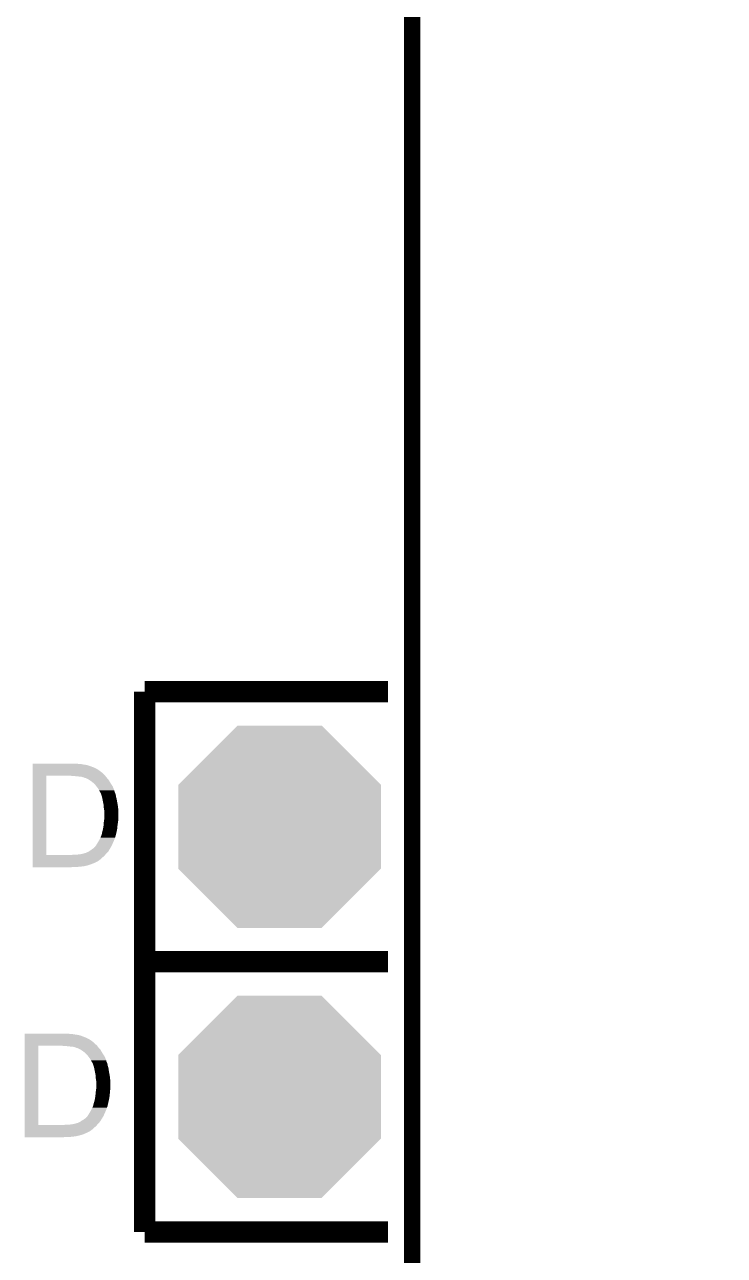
# Model space of a CAD drawing. Extents: x -4.2 to 27.1, y -3.9 to 55.1.
# Drawn here: x 20.49 to 27.07, y 25.94 to 37.52 of the extents above; entities that cross this region are included whole.
import ezdxf

# ---------------------------------------------------------------- set-up
doc = ezdxf.new("R2010")
doc.units = 0
doc.layers.get('0').update_dxf_attribs({"linetype": 'CONTINUOUS'})
for name, color, linetype in [('MCP2517FD_CLICK_GKO', 5, 'CONTINUOUS'), ('MCP2517FD_CLICK_GTO', 14, 'CONTINUOUS'), ('MCP2517FD_CLICK_GTS', 12, 'CONTINUOUS')]:
    doc.layers.add(name, color=color, linetype=linetype)

# ---------------------------------------------------------------- blocks, each defined once
blk = doc.blocks.new('OCTAGON_64')
for points in [[(-0.9525, 0.394538), (-0.394538, 0.9525), (0.9525, 0.394538), (0.394538, 0.9525)], [(-0.9525, -0.394538), (-0.9525, 0.394538), (0.9525, -0.394538), (0.9525, 0.394538)], [(-0.394538, -0.9525), (-0.9525, -0.394538), (0.394538, -0.9525), (0.9525, -0.394538)]]:
    blk.add_solid(points)

msp = doc.modelspace()

# ---------------------------------------------------------------- linework, layer by layer
at = {"layer": 'MCP2517FD_CLICK_GKO', "const_width": 0.1524}
msp.add_lwpolyline([(24.13, -1.27), (24.13, 37.719), (26.99004, 40.57904), (26.99004, 53.34)], dxfattribs=at)
at = {"layer": 'MCP2517FD_CLICK_GTO', "const_width": 0.20066}
for points in [[(21.61286, 31.242), (23.9014, 31.242)], [(21.61286, 28.702), (21.61286, 31.242)], [(21.61286, 28.702), (23.9014, 28.702)], [(21.61286, 26.162), (21.61286, 28.702)], [(21.61286, 26.162), (23.9014, 26.162)]]:
    msp.add_lwpolyline(points, dxfattribs=at)
at = {"layer": 'MCP2517FD_CLICK_GTO'}
for points in [[(20.56132, 30.56382), (20.561322, 30.56636), (20.99056, 30.56382), (20.96008, 30.56636)], [(20.56132, 30.56128), (20.56132, 30.56382), (21.0185, 30.56128), (20.99056, 30.56382)], [(20.561302, 29.707862), (20.561318, 30.45206), (20.69084, 29.707862), (20.690862, 30.45206)], [(20.561318, 30.46984), (20.56132, 30.482538), (21.22424, 30.46984), (21.21154, 30.482538)], [(20.561318, 30.457138), (20.561318, 30.46984), (21.239482, 30.457138), (21.22424, 30.46984)], [(20.561318, 30.45206), (20.561318, 30.457138), (21.243292, 30.45206), (21.239482, 30.457138)], [(20.56132, 30.5562), (20.56132, 30.56128), (21.046438, 30.5562), (21.0185, 30.56128)], [(20.56132, 30.55366), (20.56132, 30.5562), (21.069302, 30.55366), (21.046438, 30.5562)], [(20.56132, 30.553654), (20.56132, 30.55366), (21.071846, 30.553654), (21.069302, 30.55366)], [(20.56132, 30.55112), (20.56132, 30.553654), (21.074386, 30.55112), (21.071846, 30.553654)], [(20.56132, 30.551118), (20.56132, 30.55112), (21.079464, 30.551118), (21.074386, 30.55112)], [(20.56132, 30.54858), (20.56132, 30.551118), (21.084542, 30.54858), (21.079464, 30.551118)], [(20.56132, 30.5435), (20.56132, 30.54858), (21.09978, 30.5435), (21.084542, 30.54858)], [(20.56132, 30.52826), (20.56132, 30.5435), (21.14042, 30.52826), (21.09978, 30.5435)], [(20.56132, 30.515558), (20.56132, 30.52826), (21.165822, 30.515558), (21.14042, 30.52826)], [(20.56132, 30.50032), (20.56132, 30.515558), (21.18868, 30.50032), (21.165822, 30.515558)], [(20.56132, 30.482538), (20.56132, 30.50032), (21.21154, 30.482538), (21.18868, 30.50032)], [(20.934682, 30.44952), (20.916898, 30.45206), (21.245196, 30.44952), (21.243292, 30.45206)], [(20.97024, 30.44698), (20.95246, 30.44952), (21.247102, 30.44698), (21.245196, 30.44952)], [(20.99818, 30.44444), (20.97024, 30.44698), (21.249006, 30.44444), (21.247102, 30.44698)], [(21.021042, 30.4419), (20.99818, 30.44444), (21.250912, 30.4419), (21.249006, 30.44444)], [(21.038822, 30.43682), (21.021042, 30.4419), (21.25472, 30.43682), (21.250912, 30.4419)], [(21.051524, 30.43174), (21.038822, 30.43682), (21.259236, 30.43174), (21.25472, 30.43682)], [(21.059146, 30.431734), (21.051524, 30.43174), (21.259242, 30.431734), (21.259236, 30.43174)], [(21.061684, 30.429198), (21.059146, 30.431734), (21.261496, 30.429198), (21.259242, 30.431734)], [(21.087082, 30.416498), (21.061684, 30.429198), (21.272786, 30.416498), (21.261496, 30.429198)], [(21.090894, 30.413958), (21.087082, 30.416498), (21.275042, 30.413958), (21.272786, 30.416498)], [(21.10994, 30.40126), (21.090894, 30.413958), (21.282448, 30.40126), (21.275042, 30.413958)], [(21.132798, 30.38348), (21.10994, 30.40126), (21.292818, 30.38348), (21.282448, 30.40126)], [(21.1328, 30.383478), (21.132798, 30.38348), (21.29282, 30.383478), (21.292818, 30.38348)], [(21.15058, 30.3657), (21.1328, 30.383478), (21.304674, 30.3657), (21.29282, 30.383478)], [(21.159652, 30.353), (21.15058, 30.3657), (21.31314, 30.353), (21.304674, 30.3657)], [(21.16328, 30.34792), (21.159652, 30.353), (21.315172, 30.34792), (21.31314, 30.353)], [(21.175982, 30.332676), (21.16328, 30.34792), (21.32127, 30.332676), (21.315172, 30.34792)], [(21.178522, 30.3276), (21.175982, 30.332676), (21.3233, 30.3276), (21.32127, 30.332676)], [(21.181062, 30.325056), (21.178522, 30.3276), (21.324318, 30.325056), (21.3233, 30.3276)], [(21.186144, 30.314896), (21.181062, 30.325056), (21.32838, 30.314896), (21.324318, 30.325056)], [(21.187412, 30.312358), (21.186144, 30.314896), (21.328382, 30.312358), (21.32838, 30.314896)], [(21.19122, 30.304742), (21.187412, 30.312358), (21.330922, 30.304742), (21.328382, 30.312358)], [(21.195576, 30.29712), (21.19122, 30.304742), (21.33346, 30.29712), (21.330922, 30.304742)], [(21.20138, 30.286958), (21.195576, 30.29712), (21.338542, 30.286958), (21.33346, 30.29712)], [(21.204766, 30.2768), (21.20138, 30.286958), (21.34108, 30.2768), (21.338542, 30.286958)], [(21.209, 30.2641), (21.204766, 30.2768), (21.34362, 30.2641), (21.34108, 30.2768)], [(21.21408, 30.248858), (21.209, 30.2641), (21.346162, 30.248858), (21.34362, 30.2641)], [(21.217128, 30.233618), (21.21408, 30.248858), (21.35124, 30.233618), (21.346162, 30.248858)], [(21.221192, 30.213302), (21.217128, 30.233618), (21.35378, 30.213302), (21.35124, 30.233618)], [(21.228812, 30.1752), (21.221192, 30.213302), (21.3614, 30.1752), (21.35378, 30.213302)], [(21.22932, 30.172658), (21.228812, 30.1752), (21.3617, 30.172658), (21.3614, 30.1752)], [(21.22932, 30.15488), (21.22932, 30.172658), (21.363792, 30.15488), (21.3617, 30.172658)], [(21.23186, 30.137102), (21.22932, 30.15488), (21.365882, 30.137102), (21.363792, 30.15488)], [(21.232878, 30.132018), (21.23186, 30.137102), (21.36648, 30.132018), (21.365882, 30.137102)], [(21.2344, 30.124398), (21.232878, 30.132018), (21.36648, 30.124398), (21.36648, 30.132018)], [(21.2344, 30.04566), (21.2344, 30.124398), (21.36648, 30.04566), (21.36648, 30.124398)], [(21.22678, 29.977078), (21.227366, 29.984702), (21.358224, 29.977078), (21.35886, 29.984702)], [(21.227366, 29.984702), (21.22932, 30.0101), (21.35886, 29.984702), (21.362766, 30.0101)], [(21.22932, 30.0101), (21.230408, 30.01772), (21.362766, 30.0101), (21.36394, 30.01772)], [(21.230408, 30.01772), (21.234036, 30.04312), (21.36394, 30.01772), (21.36648, 30.04312)], [(21.234036, 30.04312), (21.2344, 30.04566), (21.36648, 30.04312), (21.36648, 30.04566)], [(21.19122, 29.855162), (21.19884, 29.8704), (21.33092, 29.855162), (21.335998, 29.8704)], [(21.19884, 29.8704), (21.201886, 29.878018), (21.335998, 29.8704), (21.338538, 29.878018)], [(21.201886, 29.878018), (21.2029, 29.880554), (21.338538, 29.878018), (21.33854, 29.880554)], [(21.2029, 29.880554), (21.203916, 29.883094), (21.33854, 29.880554), (21.341074, 29.883094)], [(21.203916, 29.883094), (21.204934, 29.885638), (21.341074, 29.883094), (21.34108, 29.885638)], [(21.204934, 29.885638), (21.208998, 29.895796), (21.34108, 29.885638), (21.343424, 29.895796)], [(21.208998, 29.895796), (21.209, 29.900876), (21.343424, 29.895796), (21.344596, 29.900876)], [(21.209, 29.900876), (21.211538, 29.905956), (21.344596, 29.900876), (21.345768, 29.905956)], [(21.211538, 29.905956), (21.21154, 29.911036), (21.345768, 29.905956), (21.34694, 29.911036)], [(21.21154, 29.911036), (21.214078, 29.91866), (21.34694, 29.911036), (21.3487, 29.91866)], [(21.214078, 29.91866), (21.21408, 29.918662), (21.3487, 29.91866), (21.3487, 29.918662)], [(21.21408, 29.918662), (21.2217, 29.94914), (21.3487, 29.918662), (21.35523, 29.94914)], [(21.2217, 29.94914), (21.222622, 29.954218), (21.35523, 29.94914), (21.35632, 29.954218)], [(21.222622, 29.954218), (21.22678, 29.977078), (21.35632, 29.954218), (21.358224, 29.977078)], [(21.094702, 29.7434), (21.10994, 29.75356), (21.275038, 29.7434), (21.280682, 29.75356)], [(21.10994, 29.75356), (21.12264, 29.76372), (21.280682, 29.75356), (21.286328, 29.76372)], [(21.12264, 29.76372), (21.126448, 29.76626), (21.286328, 29.76372), (21.28774, 29.76626)], [(21.126448, 29.76626), (21.137872, 29.773876), (21.28774, 29.76626), (21.292308, 29.773876)], [(21.137872, 29.773876), (21.13788, 29.77641), (21.292308, 29.773876), (21.29383, 29.77641)], [(21.13788, 29.77641), (21.145498, 29.781498), (21.29383, 29.77641), (21.296882, 29.781498)], [(21.145498, 29.781498), (21.15312, 29.79166), (21.296882, 29.781498), (21.30298, 29.79166)], [(21.15312, 29.79166), (21.16328, 29.8069), (21.30298, 29.79166), (21.309752, 29.8069)], [(21.16328, 29.8069), (21.17344, 29.82468), (21.309752, 29.8069), (21.317654, 29.82468)], [(21.17344, 29.82468), (21.181376, 29.83738), (21.317654, 29.82468), (21.3233, 29.83738)], [(21.181376, 29.83738), (21.18614, 29.845002), (21.3233, 29.83738), (21.326566, 29.845002)], [(21.18614, 29.845002), (21.19122, 29.855162), (21.326566, 29.845002), (21.33092, 29.855162)], [(20.5613, 29.66974), (20.561302, 29.684982), (21.20392, 29.66974), (21.219162, 29.684982)], [(20.5613, 29.657038), (20.5613, 29.66974), (21.186138, 29.657038), (21.20392, 29.66974)], [(20.5613, 29.6545), (20.5613, 29.657038), (21.1836, 29.6545), (21.186138, 29.657038)], [(20.5613, 29.64942), (20.5613, 29.6545), (21.175978, 29.64942), (21.1836, 29.6545)], [(20.5613, 29.64434), (20.5613, 29.64942), (21.165822, 29.64434), (21.175978, 29.64942)], [(20.5613, 29.63672), (20.5613, 29.64434), (21.153118, 29.63672), (21.165822, 29.64434)], [(20.5613, 29.6291), (20.5613, 29.63672), (21.13534, 29.6291), (21.153118, 29.63672)], [(20.561302, 29.70784), (20.561302, 29.707862), (20.932138, 29.70784), (20.69084, 29.707862)], [(20.561302, 29.697678), (20.561302, 29.70784), (21.234398, 29.697678), (21.242866, 29.70784)], [(20.561302, 29.684982), (20.561302, 29.697678), (21.219162, 29.684982), (21.234398, 29.697678)], [(20.932138, 29.70784), (20.95246, 29.71038), (21.242866, 29.70784), (21.244982, 29.71038)], [(20.977862, 29.71038), (21.003262, 29.71292), (21.244982, 29.71038), (21.2471, 29.71292)], [(21.003262, 29.71292), (21.02866, 29.718), (21.2471, 29.71292), (21.252178, 29.718)], [(21.02866, 29.718), (21.048974, 29.723078), (21.252178, 29.718), (21.257256, 29.723078)], [(21.048974, 29.723078), (21.051514, 29.725614), (21.257256, 29.723078), (21.259792, 29.725614)], [(21.051514, 29.725614), (21.059136, 29.72562), (21.259792, 29.725614), (21.259798, 29.72562)], [(21.059136, 29.72562), (21.0693, 29.7307), (21.259798, 29.72562), (21.263608, 29.7307)], [(21.0693, 29.7307), (21.081996, 29.735778), (21.263608, 29.7307), (21.26742, 29.735778)], [(21.081996, 29.735778), (21.082002, 29.73578), (21.26742, 29.735778), (21.26742, 29.73578)], [(21.082002, 29.73578), (21.094702, 29.7434), (21.26742, 29.73578), (21.275038, 29.7434)], [(20.5613, 29.61386), (20.5613, 29.6291), (21.094702, 29.61386), (21.13534, 29.6291)], [(20.5613, 29.60624), (20.5613, 29.61386), (21.069298, 29.60624), (21.094702, 29.61386)], [(20.5613, 29.606238), (20.5613, 29.60624), (21.061676, 29.606238), (21.069298, 29.60624)], [(20.5613, 29.6037), (20.5613, 29.606238), (21.056598, 29.6037), (21.061676, 29.606238)], [(20.5613, 29.60116), (20.5613, 29.6037), (21.0439, 29.60116), (21.056598, 29.6037)], [(20.5613, 29.59862), (20.5613, 29.60116), (21.02358, 29.59862), (21.0439, 29.60116)], [(20.5613, 29.59608), (20.5613, 29.59862), (21.00072, 29.59608), (21.02358, 29.59862)], [(20.5613, 29.59354), (20.5613, 29.59608), (20.972782, 29.59354), (21.00072, 29.59608)], [(20.5613, 29.591022), (20.5613, 29.59354), (20.912106, 29.591022), (20.94484, 29.59354)], [(20.911822, 29.591), (20.5613, 29.591022), (20.911822, 29.591), (20.912106, 29.591022)], [(20.48512, 28.02382), (20.485122, 28.02636), (20.91436, 28.02382), (20.88388, 28.02636)], [(20.48512, 28.02128), (20.48512, 28.02382), (20.9423, 28.02128), (20.91436, 28.02382)], [(20.48512, 28.0162), (20.48512, 28.02128), (20.970238, 28.0162), (20.9423, 28.02128)], [(20.48512, 28.01366), (20.48512, 28.0162), (20.993102, 28.01366), (20.970238, 28.0162)], [(20.485102, 27.167862), (20.485118, 27.91206), (20.61464, 27.167862), (20.614662, 27.91206)], [(20.485118, 27.92984), (20.48512, 27.942538), (21.14804, 27.92984), (21.13534, 27.942538)], [(20.485118, 27.917138), (20.485118, 27.92984), (21.163282, 27.917138), (21.14804, 27.92984)], [(20.485118, 27.91206), (20.485118, 27.917138), (21.167092, 27.91206), (21.163282, 27.917138)], [(20.48512, 28.013654), (20.48512, 28.01366), (20.995646, 28.013654), (20.993102, 28.01366)], [(20.48512, 28.01112), (20.48512, 28.013654), (20.998186, 28.01112), (20.995646, 28.013654)], [(20.48512, 28.011118), (20.48512, 28.01112), (21.003264, 28.011118), (20.998186, 28.01112)], [(20.48512, 28.00858), (20.48512, 28.011118), (21.008342, 28.00858), (21.003264, 28.011118)], [(20.48512, 28.0035), (20.48512, 28.00858), (21.02358, 28.0035), (21.008342, 28.00858)], [(20.48512, 27.98826), (20.48512, 28.0035), (21.06422, 27.98826), (21.02358, 28.0035)], [(20.48512, 27.975558), (20.48512, 27.98826), (21.089622, 27.975558), (21.06422, 27.98826)], [(20.48512, 27.96032), (20.48512, 27.975558), (21.11248, 27.96032), (21.089622, 27.975558)], [(20.48512, 27.942538), (20.48512, 27.96032), (21.13534, 27.942538), (21.11248, 27.96032)], [(20.858482, 27.90952), (20.840698, 27.91206), (21.168996, 27.90952), (21.167092, 27.91206)], [(20.89404, 27.90698), (20.87626, 27.90952), (21.170902, 27.90698), (21.168996, 27.90952)], [(20.92198, 27.90444), (20.89404, 27.90698), (21.172806, 27.90444), (21.170902, 27.90698)], [(20.944842, 27.9019), (20.92198, 27.90444), (21.174712, 27.9019), (21.172806, 27.90444)], [(20.962622, 27.89682), (20.944842, 27.9019), (21.17852, 27.89682), (21.174712, 27.9019)], [(20.975324, 27.89174), (20.962622, 27.89682), (21.183036, 27.89174), (21.17852, 27.89682)], [(20.982946, 27.891734), (20.975324, 27.89174), (21.183042, 27.891734), (21.183036, 27.89174)], [(20.985484, 27.889198), (20.982946, 27.891734), (21.185296, 27.889198), (21.183042, 27.891734)], [(21.010882, 27.876498), (20.985484, 27.889198), (21.196586, 27.876498), (21.185296, 27.889198)], [(21.014694, 27.873958), (21.010882, 27.876498), (21.198842, 27.873958), (21.196586, 27.876498)], [(21.03374, 27.86126), (21.014694, 27.873958), (21.206248, 27.86126), (21.198842, 27.873958)], [(21.056598, 27.84348), (21.03374, 27.86126), (21.216618, 27.84348), (21.206248, 27.86126)], [(21.0566, 27.843478), (21.056598, 27.84348), (21.21662, 27.843478), (21.216618, 27.84348)], [(21.07438, 27.8257), (21.0566, 27.843478), (21.228474, 27.8257), (21.21662, 27.843478)], [(21.083452, 27.813), (21.07438, 27.8257), (21.23694, 27.813), (21.228474, 27.8257)], [(21.08708, 27.80792), (21.083452, 27.813), (21.238972, 27.80792), (21.23694, 27.813)], [(21.099782, 27.792676), (21.08708, 27.80792), (21.24507, 27.792676), (21.238972, 27.80792)], [(21.102322, 27.7876), (21.099782, 27.792676), (21.2471, 27.7876), (21.24507, 27.792676)], [(21.104862, 27.785056), (21.102322, 27.7876), (21.248118, 27.785056), (21.2471, 27.7876)], [(21.109944, 27.774896), (21.104862, 27.785056), (21.25218, 27.774896), (21.248118, 27.785056)], [(21.111212, 27.772358), (21.109944, 27.774896), (21.252182, 27.772358), (21.25218, 27.774896)], [(21.11502, 27.764742), (21.111212, 27.772358), (21.254722, 27.764742), (21.252182, 27.772358)], [(21.119376, 27.75712), (21.11502, 27.764742), (21.25726, 27.75712), (21.254722, 27.764742)], [(21.12518, 27.746958), (21.119376, 27.75712), (21.262342, 27.746958), (21.25726, 27.75712)], [(21.128566, 27.7368), (21.12518, 27.746958), (21.26488, 27.7368), (21.262342, 27.746958)], [(21.1328, 27.7241), (21.128566, 27.7368), (21.267422, 27.7241), (21.26488, 27.7368)], [(21.13788, 27.70886), (21.1328, 27.7241), (21.2725, 27.70886), (21.267422, 27.7241)], [(21.13788, 27.708858), (21.13788, 27.70886), (21.272502, 27.708858), (21.2725, 27.70886)], [(21.140928, 27.69362), (21.13788, 27.708858), (21.27504, 27.69362), (21.272502, 27.708858)], [(21.144992, 27.673302), (21.140928, 27.69362), (21.27758, 27.673302), (21.27504, 27.69362)], [(21.152612, 27.6352), (21.144992, 27.673302), (21.2852, 27.6352), (21.27758, 27.673302)], [(21.15312, 27.632658), (21.152612, 27.6352), (21.2855, 27.632658), (21.2852, 27.6352)], [(21.15312, 27.61488), (21.15312, 27.632658), (21.287592, 27.61488), (21.2855, 27.632658)], [(21.15566, 27.597102), (21.15312, 27.61488), (21.289682, 27.597102), (21.287592, 27.61488)], [(21.156678, 27.592018), (21.15566, 27.597102), (21.29028, 27.592018), (21.289682, 27.597102)], [(21.1582, 27.584398), (21.156678, 27.592018), (21.29028, 27.584398), (21.29028, 27.592018)], [(21.1582, 27.50566), (21.1582, 27.584398), (21.29028, 27.50566), (21.29028, 27.584398)], [(21.146422, 27.41422), (21.15058, 27.437078), (21.28012, 27.41422), (21.283928, 27.437078)], [(21.15058, 27.437078), (21.151166, 27.4447), (21.283928, 27.437078), (21.2852, 27.4447)], [(21.151166, 27.4447), (21.15312, 27.4701), (21.2852, 27.4447), (21.287152, 27.4701)], [(21.15312, 27.4701), (21.154208, 27.47772), (21.287152, 27.4701), (21.28774, 27.47772)], [(21.154208, 27.47772), (21.157836, 27.50312), (21.28774, 27.47772), (21.29028, 27.50312)], [(21.157836, 27.50312), (21.1582, 27.50566), (21.29028, 27.50312), (21.29028, 27.50566)], [(21.11502, 27.315162), (21.12264, 27.3304), (21.25472, 27.315162), (21.259798, 27.3304)], [(21.12264, 27.3304), (21.125686, 27.338018), (21.259798, 27.3304), (21.262338, 27.338018)], [(21.125686, 27.338018), (21.1267, 27.340554), (21.262338, 27.338018), (21.26234, 27.340554)], [(21.1267, 27.340554), (21.127716, 27.343094), (21.26234, 27.340554), (21.264874, 27.343094)], [(21.127716, 27.343094), (21.128734, 27.345638), (21.264874, 27.343094), (21.26488, 27.345638)], [(21.128734, 27.345638), (21.132798, 27.355796), (21.26488, 27.345638), (21.267224, 27.355796)], [(21.132798, 27.355796), (21.1328, 27.360876), (21.267224, 27.355796), (21.268396, 27.360876)], [(21.1328, 27.360876), (21.135338, 27.365956), (21.268396, 27.360876), (21.269568, 27.365956)], [(21.135338, 27.365956), (21.13534, 27.371036), (21.269568, 27.365956), (21.27074, 27.371036)], [(21.13534, 27.371036), (21.137878, 27.37866), (21.27074, 27.371036), (21.2725, 27.37866)], [(21.137878, 27.37866), (21.13788, 27.378662), (21.2725, 27.37866), (21.2725, 27.378662)], [(21.13788, 27.378662), (21.1455, 27.40914), (21.2725, 27.378662), (21.27903, 27.40914)], [(21.1455, 27.40914), (21.146422, 27.41422), (21.27903, 27.40914), (21.28012, 27.41422)], [(21.012148, 27.20086), (21.0185, 27.20594), (21.196298, 27.20086), (21.198842, 27.20594)], [(21.0185, 27.20594), (21.033738, 27.213558), (21.198842, 27.20594), (21.203602, 27.213558)], [(21.033738, 27.213558), (21.04644, 27.22372), (21.203602, 27.213558), (21.209952, 27.22372)], [(21.04644, 27.22372), (21.050248, 27.22626), (21.209952, 27.22372), (21.21154, 27.22626)], [(21.050248, 27.22626), (21.061672, 27.233876), (21.21154, 27.22626), (21.216108, 27.233876)], [(21.061672, 27.233876), (21.06168, 27.23641), (21.216108, 27.233876), (21.21763, 27.23641)], [(21.06168, 27.23641), (21.069298, 27.241498), (21.21763, 27.23641), (21.220682, 27.241498)], [(21.069298, 27.241498), (21.07692, 27.25166), (21.220682, 27.241498), (21.22678, 27.25166)], [(21.07692, 27.25166), (21.08708, 27.2669), (21.22678, 27.25166), (21.233552, 27.2669)], [(21.08708, 27.2669), (21.09724, 27.28468), (21.233552, 27.2669), (21.241454, 27.28468)], [(21.09724, 27.28468), (21.105176, 27.29738), (21.241454, 27.28468), (21.2471, 27.29738)], [(21.105176, 27.29738), (21.10994, 27.305002), (21.2471, 27.29738), (21.250366, 27.305002)], [(21.10994, 27.305002), (21.11502, 27.315162), (21.250366, 27.305002), (21.25472, 27.315162)], [(20.4851, 27.12974), (20.485102, 27.144982), (21.12772, 27.12974), (21.142962, 27.144982)], [(20.4851, 27.117038), (20.4851, 27.12974), (21.109938, 27.117038), (21.12772, 27.12974)], [(20.4851, 27.1145), (20.4851, 27.117038), (21.1074, 27.1145), (21.109938, 27.117038)], [(20.4851, 27.10942), (20.4851, 27.1145), (21.099778, 27.10942), (21.1074, 27.1145)], [(20.4851, 27.10434), (20.4851, 27.10942), (21.089622, 27.10434), (21.099778, 27.10942)], [(20.4851, 27.09672), (20.4851, 27.10434), (21.076918, 27.09672), (21.089622, 27.10434)], [(20.4851, 27.08148), (20.4851, 27.09672), (21.04136, 27.08148), (21.076918, 27.09672)], [(20.485102, 27.16784), (20.485102, 27.167862), (20.855938, 27.16784), (20.61464, 27.167862)], [(20.485102, 27.157678), (20.485102, 27.16784), (21.158198, 27.157678), (21.166666, 27.16784)], [(20.485102, 27.144982), (20.485102, 27.157678), (21.142962, 27.144982), (21.158198, 27.157678)], [(20.855938, 27.16784), (20.87626, 27.17038), (21.166666, 27.16784), (21.168782, 27.17038)], [(20.901662, 27.17038), (20.927062, 27.17292), (21.168782, 27.17038), (21.1709, 27.17292)], [(20.927062, 27.17292), (20.95246, 27.178), (21.1709, 27.17292), (21.175978, 27.178)], [(20.95246, 27.178), (20.972774, 27.183078), (21.175978, 27.178), (21.181056, 27.183078)], [(20.972774, 27.183078), (20.975314, 27.185614), (21.181056, 27.183078), (21.183592, 27.185614)], [(20.975314, 27.185614), (20.982936, 27.18562), (21.183592, 27.185614), (21.183598, 27.18562)], [(20.982936, 27.18562), (20.9931, 27.1907), (21.183598, 27.18562), (21.187408, 27.1907)], [(20.9931, 27.1907), (21.005792, 27.195778), (21.187408, 27.1907), (21.19122, 27.195778)], [(21.005792, 27.195778), (21.005798, 27.19578), (21.19122, 27.195778), (21.19122, 27.19578)], [(21.005798, 27.19578), (21.012148, 27.20086), (21.19122, 27.19578), (21.196298, 27.20086)], [(20.4851, 27.07386), (20.4851, 27.08148), (21.0185, 27.07386), (21.04136, 27.08148)], [(20.4851, 27.06624), (20.4851, 27.07386), (20.993098, 27.06624), (21.0185, 27.07386)], [(20.4851, 27.066238), (20.4851, 27.06624), (20.985476, 27.066238), (20.993098, 27.06624)], [(20.4851, 27.0637), (20.4851, 27.066238), (20.980398, 27.0637), (20.985476, 27.066238)], [(20.4851, 27.06116), (20.4851, 27.0637), (20.9677, 27.06116), (20.980398, 27.0637)], [(20.4851, 27.05862), (20.4851, 27.06116), (20.94738, 27.05862), (20.9677, 27.06116)], [(20.4851, 27.05608), (20.4851, 27.05862), (20.92452, 27.05608), (20.94738, 27.05862)], [(20.4851, 27.05354), (20.4851, 27.05608), (20.896582, 27.05354), (20.92452, 27.05608)], [(20.4851, 27.051022), (20.4851, 27.05354), (20.835906, 27.051022), (20.86864, 27.05354)], [(20.835622, 27.051), (20.4851, 27.051022), (20.835622, 27.051), (20.835906, 27.051022)]]:
    msp.add_solid(points, dxfattribs=at)

# ---------------------------------------------------------------- block references
at = {"layer": 'MCP2517FD_CLICK_GTS'}
for p in [(22.88286, 29.972), (22.88286, 27.432)]:
    msp.add_blockref('OCTAGON_64', p, dxfattribs=at)

doc.saveas('drawing.dxf')
